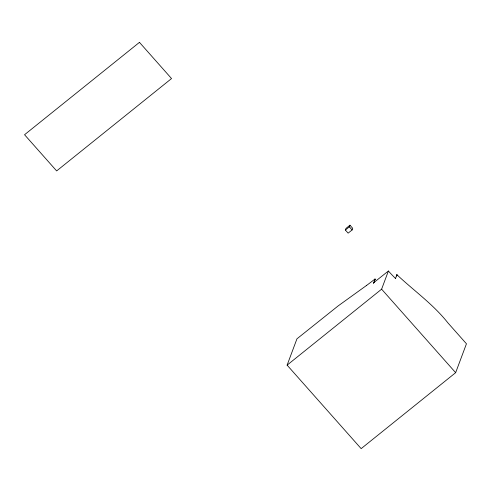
<?xml version="1.0" encoding="UTF-8"?>
<svg xmlns="http://www.w3.org/2000/svg" width="491" height="491" viewBox="0 0 491 491"><rect width="100%" height="100%" fill="white"/><g stroke="black" fill="none" stroke-linecap="round" stroke-linejoin="round"><path stroke-width="0.74" d="M373.424 283.657L375.069 278.986L374.523 279.404A88.448 14.165 -41.6 0 1 366.446 285.529M374.572 280.858L375.069 278.986L374.222 282.141M374.062 282.718L374.32 281.791M395.513 278.465L396.912 274.733C413.962 290.764 433.332 304.371 447.939 322.912L466.45 343.786L455.648 372.675L361.155 448.639L287.112 365.138L296.957 338.815L338.182 305.887L366.452 285.523M345.376 230.034L345.983 228.401L349.96 225.209L352.722 228.321L352.108 229.954L348.137 233.145L345.376 230.034L349.347 226.836L349.96 225.209M287.112 365.138L381.611 289.174L388.406 271.001L373.669 282.718M349.347 226.836L352.108 229.954M381.611 289.174L455.648 372.675M395.513 278.452A48.443 13.822 51.2 0 1 388.399 271.014M396.912 274.733L396.691 275.868L396.912 274.733M139.456 42.361L24.55 134.73L56.643 170.923L171.543 78.554L139.456 42.361"/></g></svg>
